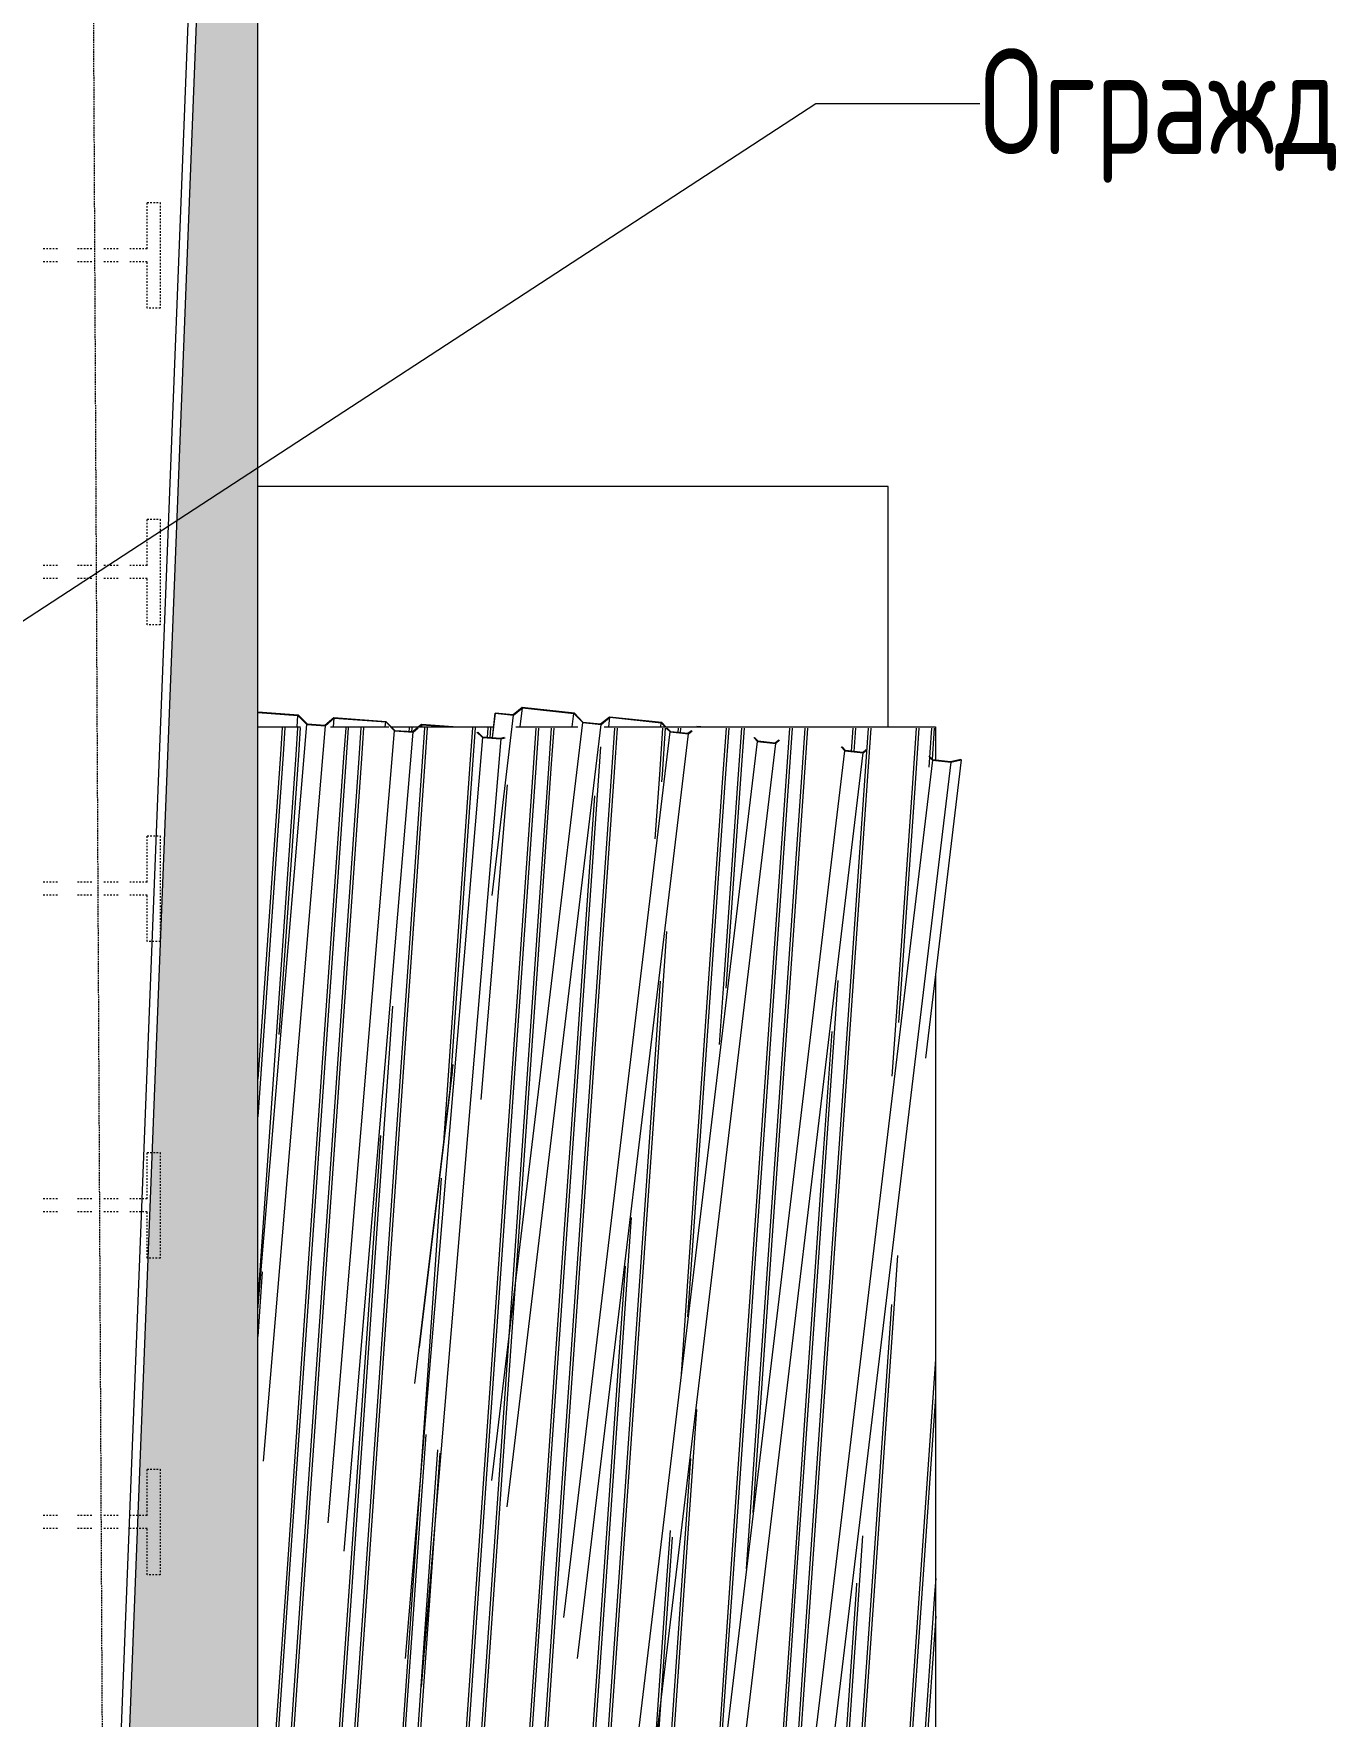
# Model space of a CAD drawing. Header units: millimetres. Extents: x -10178924 to 11692288, y -947381 to 58396.
# Drawn here: x 3313 to 5775, y -526882 to -523694 of the extents above; entities that cross this region are included whole.
import ezdxf

# ---------------------------------------------------------------- set-up
doc = ezdxf.new("R2010")
doc.units = ezdxf.units.MM
doc.linetypes.add('ADSK_Скрыто', pattern=[6, 3, -3])
doc.linetypes.add('ADSK_Штриховая_ш3 п1_5', pattern=[4.5, 3, -1.5])
for name, color, linetype, lineweight in [('Аннотация', 7, 'Continuous', 18), ('Антураж', 7, 'Continuous', 18), ('Крыша', 7, 'Continuous', 9), ('Крыша штриховка', 7, 'Continuous', 9), ('Обобщенные модели', 7, 'Continuous', 18), ('Перекрытие', 7, 'Continuous', 18), ('Узлы', 7, 'Continuous', 18)]:
    doc.layers.add(name, color=color, linetype=linetype, lineweight=lineweight)
doc.layers.add('Линии', color=7, linetype='Continuous', lineweight=9, true_color=0x00a600)
doc.styles.add('GOST Common_3', font='GOST_Common.ttf', dxfattribs={"width": 0.8, "height": 350})

# ---------------------------------------------------------------- blocks, each defined once
blk = doc.blocks.new('Антураж 9 - Антураж 9-5661486-План кровли АР')
at = {"layer": 'Антураж'}
blk.add_line((3404.1, 35708.5), (3687.1, 42934.3), dxfattribs=at)
blk = doc.blocks.new('FP_100-План кровли АР')
at = {"layer": 'Крыша штриховка'}
for p, q in [((3783.7, 39514.3), (3780.2, 39465)), ((3788.7, 39514.3), (3785.2, 39464.7)), ((3812.7, 39514.3), (3809.1, 39463.4)), ((3817.7, 39514.3), (3814.1, 39463.1)), ((3903.8, 39514.3), (3899.9, 39458.5)), ((3903.8, 39514.3), (3899.9, 39458.5)), ((3908.8, 39514.3), (3904.9, 39458.2)), ((3932.8, 39514.3), (3928.8, 39456.9)), ((3937.8, 39514.3), (3933.8, 39456.7)), ((4023.9, 39514.3), (4023.4, 39507.2)), ((4028.9, 39514.3), (4028.4, 39506.9)), ((4052.9, 39514.3), (4048.5, 39450.5)), ((4058, 39514.3), (4053.5, 39450.2)), ((4144, 39514.3), (4139.3, 39445.6)), ((4149, 39514.3), (4144.2, 39445.3)), ((4173.1, 39514.3), (4171.8, 39496)), ((4178.1, 39514.3), (4176.8, 39495.6)), ((4264.2, 39514.2), (4258.9, 39439.1)), ((4264.2, 39514.2), (4258.9, 39439.1)), ((4269.2, 39514.2), (4263.9, 39438.8)), ((4293.2, 39514.2), (4287.9, 39437.6)), ((4298.2, 39514.2), (4292.8, 39437.3)), ((4413.3, 39514.2), (4407.5, 39431.1)), ((4418.3, 39514.2), (4412.5, 39430.8)), ((4504.4, 39514.2), (4498.3, 39426.2)), ((4509.4, 39514.2), (4503.3, 39425.9)), ((4533.5, 39514.2), (4532.9, 39505.5)), ((4538.5, 39514.2), (4537.8, 39505.1)), ((4624.6, 39514.2), (4618, 39419.7)), ((4624.6, 39514.2), (4618, 39419.7)), ((4629.6, 39514.2), (4623, 39419.5)), ((4653.6, 39514.2), (4646.9, 39418.2)), ((4658.6, 39514.2), (4651.9, 39417.9)), ((4744.7, 39514.2), (4737.7, 39413.3)), ((4749.7, 39514.2), (4742.6, 39413)), ((4773.7, 39514.2), (4766.6, 39411.7)), ((4778.7, 39514.2), (4771.6, 39411.4)), ((4864.8, 39514.2), (4861.8, 39470.4)), ((4869.8, 39514.2), (4866.7, 39469.9)), ((4893.9, 39514.2), (4886.3, 39405.2)), ((4898.9, 39514.2), (4891.2, 39405)), ((4985, 39514.2), (4977, 39400.3)), ((4985, 39514.2), (4977, 39400.3)), ((4990, 39514.2), (4982, 39400.1)), ((5014, 39514.2), (5008.8, 39440.2)), ((5019, 39514.2), (5014.9, 39455.4)), ((4386.8, 39478.8), (4383.6, 39432.4)), ((3780.2, 39465), (3753.7, 39085.1)), ((3785.2, 39464.7), (3758.7, 39084.9)), ((3780.2, 39465), (3780.2, 39465)), ((3809.1, 39463.4), (3782.6, 39083.6)), ((3785.2, 39464.7), (3785.2, 39464.7)), ((3814.1, 39463.1), (3787.6, 39083.3)), ((3809.1, 39463.4), (3809.1, 39463.4)), ((3814.1, 39463.1), (3814.1, 39463.1)), ((3899.9, 39458.5), (3873.4, 39078.7)), ((3899.9, 39458.5), (3873.4, 39078.7)), ((3904.9, 39458.2), (3878.4, 39078.4)), ((3899.9, 39458.5), (3899.9, 39458.5)), ((3899.9, 39458.5), (3899.9, 39458.5)), ((3928.8, 39456.9), (3902.3, 39077.1)), ((3904.9, 39458.2), (3904.9, 39458.2)), ((3933.8, 39456.7), (3907.3, 39076.8)), ((3928.8, 39456.9), (3928.8, 39456.9)), ((3933.8, 39456.7), (3933.8, 39456.7)), ((4048.5, 39450.5), (4022, 39070.7)), ((4053.5, 39450.2), (4027, 39070.4)), ((4048.5, 39450.5), (4048.5, 39450.5)), ((4053.5, 39450.2), (4053.5, 39450.2)), ((4139.3, 39445.6), (4112.8, 39065.8)), ((4144.2, 39445.3), (4117.8, 39065.5)), ((4139.3, 39445.6), (4139.3, 39445.6)), ((4144.2, 39445.3), (4144.2, 39445.3)), ((4258.9, 39439.1), (4232.4, 39059.3)), ((4258.9, 39439.1), (4232.4, 39059.3)), ((4263.9, 39438.8), (4237.4, 39059)), ((4258.9, 39439.1), (4258.9, 39439.1)), ((4258.9, 39439.1), (4258.9, 39439.1)), ((4287.9, 39437.6), (4261.4, 39057.7)), ((4263.9, 39438.8), (4263.9, 39438.8)), ((4292.8, 39437.3), (4266.4, 39057.5)), ((4287.9, 39437.6), (4287.9, 39437.6)), ((4292.8, 39437.3), (4292.8, 39437.3)), ((4383.6, 39432.4), (4357.1, 39052.6)), ((4407.5, 39431.1), (4381, 39051.3)), ((4383.6, 39432.4), (4383.6, 39432.4)), ((4412.5, 39430.8), (4386, 39051)), ((4407.5, 39431.1), (4407.5, 39431.1)), ((4412.5, 39430.8), (4412.5, 39430.8)), ((4498.3, 39426.2), (4489.8, 39304.4)), ((4498.3, 39426.2), (4498.3, 39426.2)), ((4503.3, 39425.9), (4502.3, 39412.2)), ((4503.3, 39425.9), (4503.3, 39425.9)), ((4618, 39419.7), (4591.5, 39039.9)), ((4618, 39419.7), (4591.5, 39039.9)), ((4623, 39419.5), (4596.5, 39039.6)), ((4618, 39419.7), (4618, 39419.7)), ((4618, 39419.7), (4618, 39419.7)), ((4646.9, 39418.2), (4620.4, 39038.3)), ((4623, 39419.5), (4623, 39419.5)), ((4651.9, 39417.9), (4625.4, 39038.1)), ((4646.9, 39418.2), (4646.9, 39418.2)), ((4651.9, 39417.9), (4651.9, 39417.9)), ((4737.7, 39413.3), (4711.2, 39033.4)), ((4742.6, 39413), (4716.2, 39033.2)), ((4737.7, 39413.3), (4737.7, 39413.3)), ((4766.6, 39411.7), (4740.1, 39031.9)), ((4742.6, 39413), (4742.6, 39413)), ((4771.6, 39411.4), (4745.1, 39031.6)), ((4766.6, 39411.7), (4766.6, 39411.7)), ((4771.6, 39411.4), (4771.6, 39411.4)), ((4375.3, 39385.8), (4352.1, 39052.8)), ((4886.3, 39405.2), (4859.8, 39025.4)), ((4891.2, 39405), (4864.8, 39025.2)), ((4886.3, 39405.2), (4886.3, 39405.2)), ((4891.2, 39405), (4891.2, 39405)), ((4977, 39400.3), (4950.5, 39020.5)), ((4977, 39400.3), (4950.5, 39020.5)), ((4982, 39400.1), (4955.5, 39020.3)), ((4977, 39400.3), (4977, 39400.3)), ((4977, 39400.3), (4977, 39400.3)), ((4982, 39400.1), (4982, 39400.1)), ((4511.6, 39128.5), (4505.7, 39044.5)), ((3753.7, 39085.1), (3737.3, 38849)), ((3758.7, 39084.9), (3737.3, 38777.3)), ((3753.7, 39085.1), (3753.7, 39085.1)), ((3782.6, 39083.6), (3756.2, 38703.8)), ((3758.7, 39084.9), (3758.7, 39084.9)), ((3787.6, 39083.3), (3777.2, 38933.7)), ((3782.6, 39083.6), (3782.6, 39083.6)), ((3787.6, 39083.3), (3787.6, 39083.3)), ((3873.4, 39078.7), (3846.9, 38698.9)), ((3873.4, 39078.7), (3846.9, 38698.9)), ((3878.4, 39078.4), (3851.9, 38698.6)), ((3873.4, 39078.7), (3873.4, 39078.7)), ((3873.4, 39078.7), (3873.4, 39078.7)), ((3902.3, 39077.1), (3875.8, 38697.3)), ((3878.4, 39078.4), (3878.4, 39078.4)), ((3907.3, 39076.8), (3880.8, 38697)), ((3902.3, 39077.1), (3902.3, 39077.1)), ((3907.3, 39076.8), (3907.3, 39076.8)), ((4022, 39070.7), (3995.5, 38690.8)), ((4027, 39070.4), (4000.5, 38690.6)), ((4022, 39070.7), (4022, 39070.7)), ((4027, 39070.4), (4027, 39070.4)), ((4112.8, 39065.8), (4088.6, 38719.6)), ((4117.8, 39065.5), (4100.7, 38821.4)), ((4112.8, 39065.8), (4112.8, 39065.8)), ((4117.8, 39065.5), (4117.8, 39065.5)), ((4232.4, 39059.3), (4206, 38679.5)), ((4232.4, 39059.3), (4206, 38679.5)), ((4237.4, 39059), (4210.9, 38679.2)), ((4232.4, 39059.3), (4232.4, 39059.3)), ((4232.4, 39059.3), (4232.4, 39059.3)), ((4261.4, 39057.7), (4234.9, 38677.9)), ((4237.4, 39059), (4237.4, 39059)), ((4266.4, 39057.5), (4239.9, 38677.6)), ((4261.4, 39057.7), (4261.4, 39057.7)), ((4266.4, 39057.5), (4266.4, 39057.5)), ((4352.1, 39052.8), (4325.6, 38673)), ((4357.1, 39052.6), (4330.6, 38672.7)), ((4352.1, 39052.8), (4352.1, 39052.8)), ((4381, 39051.3), (4354.6, 38671.4)), ((4357.1, 39052.6), (4357.1, 39052.6)), ((4386, 39051), (4359.5, 38671.2)), ((4381, 39051.3), (4381, 39051.3)), ((4386, 39051), (4386, 39051)), ((4500, 39034.5), (4474.2, 38665)), ((4505.7, 39044.5), (4479.2, 38664.7)), ((4505.7, 39044.5), (4505.7, 39044.5)), ((4591.5, 39039.9), (4565, 38660.1)), ((4591.5, 39039.9), (4565, 38660.1)), ((4596.5, 39039.6), (4570, 38659.8)), ((4591.5, 39039.9), (4591.5, 39039.9)), ((4591.5, 39039.9), (4591.5, 39039.9)), ((4596.5, 39039.6), (4596.5, 39039.6)), ((4620.4, 39038.3), (4611.8, 38914.5)), ((4620.4, 39038.3), (4620.4, 39038.3)), ((4625.4, 39038.1), (4624.2, 39021.1)), ((4625.4, 39038.1), (4625.4, 39038.1)), ((4711.2, 39033.4), (4684.7, 38653.6)), ((4716.2, 39033.2), (4689.7, 38653.4)), ((4711.2, 39033.4), (4711.2, 39033.4)), ((4740.1, 39031.9), (4713.6, 38652.1)), ((4716.2, 39033.2), (4716.2, 39033.2)), ((4745.1, 39031.6), (4718.6, 38651.8)), ((4740.1, 39031.9), (4740.1, 39031.9)), ((4745.1, 39031.6), (4745.1, 39031.6)), ((4835.8, 39026.7), (4809.3, 38646.9)), ((4859.8, 39025.4), (4833.3, 38645.6)), ((4836.5, 39035.9), (4835.8, 39026.7)), ((4835.8, 39026.7), (4835.8, 39026.7)), ((4864.8, 39025.2), (4838.3, 38645.3)), ((4859.8, 39025.4), (4859.8, 39025.4)), ((4864.8, 39025.2), (4864.8, 39025.2)), ((4950.5, 39020.5), (4938.9, 38854.5)), ((4950.5, 39020.5), (4938.9, 38854.5)), ((4950.5, 39020.5), (4950.5, 39020.5)), ((4950.5, 39020.5), (4950.5, 39020.5)), ((4955.5, 39020.3), (4951.1, 38956.3)), ((4955.5, 39020.3), (4955.5, 39020.3)), ((3992.2, 38987.5), (3971.6, 38692.1)), ((4824.7, 38939.1), (4804.4, 38647.2)), ((3970, 38741.9), (3966.6, 38692.4)), ((3756.2, 38703.8), (3737.3, 38432.8)), ((3756.2, 38703.8), (3756.2, 38703.8)), ((3846.9, 38698.9), (3820.4, 38319)), ((3846.9, 38698.9), (3820.4, 38319)), ((3851.9, 38698.6), (3825.4, 38318.8)), ((3846.9, 38698.9), (3846.9, 38698.9)), ((3846.9, 38698.9), (3846.9, 38698.9)), ((3875.8, 38697.3), (3849.3, 38317.5)), ((3851.9, 38698.6), (3851.9, 38698.6)), ((3880.8, 38697), (3854.3, 38317.2)), ((3875.8, 38697.3), (3875.8, 38697.3)), ((3880.8, 38697), (3880.8, 38697)), ((3966.6, 38692.4), (3940.1, 38312.6)), ((3971.6, 38692.1), (3945.1, 38312.3)), ((3966.6, 38692.4), (3966.6, 38692.4)), ((3995.5, 38690.8), (3969, 38311)), ((3971.6, 38692.1), (3971.6, 38692.1)), ((4000.5, 38690.6), (3974, 38310.7)), ((3995.5, 38690.8), (3995.5, 38690.8)), ((4000.5, 38690.6), (4000.5, 38690.6)), ((4206, 38679.5), (4179.5, 38299.6)), ((4206, 38679.5), (4179.5, 38299.6)), ((4210.9, 38679.2), (4184.5, 38299.4)), ((4206, 38679.5), (4206, 38679.5)), ((4206, 38679.5), (4206, 38679.5)), ((4234.9, 38677.9), (4208.4, 38298.1)), ((4210.9, 38679.2), (4210.9, 38679.2)), ((4239.9, 38677.6), (4213.4, 38297.8)), ((4234.9, 38677.9), (4234.9, 38677.9)), ((4239.9, 38677.6), (4239.9, 38677.6)), ((4084.6, 38661.3), (4059.8, 38306.1)), ((4325.6, 38673), (4299.1, 38293.2)), ((4330.6, 38672.7), (4304.1, 38292.9)), ((4325.6, 38673), (4325.6, 38673)), ((4354.6, 38671.4), (4328.1, 38291.6)), ((4330.6, 38672.7), (4330.6, 38672.7)), ((4359.5, 38671.2), (4333.1, 38291.4)), ((4354.6, 38671.4), (4354.6, 38671.4)), ((4359.5, 38671.2), (4359.5, 38671.2)), ((4474.2, 38665), (4447.7, 38285.2)), ((4479.2, 38664.7), (4452.7, 38284.9)), ((4474.2, 38665), (4474.2, 38665)), ((4479.2, 38664.7), (4479.2, 38664.7)), ((4565, 38660.1), (4539.2, 38290.2)), ((4565, 38660.1), (4539.2, 38290.2)), ((4570, 38659.8), (4551.8, 38398.6)), ((4565, 38660.1), (4565, 38660.1)), ((4565, 38660.1), (4565, 38660.1)), ((4570, 38659.8), (4570, 38659.8)), ((4684.7, 38653.6), (4658.2, 38273.8)), ((4689.7, 38653.4), (4663.2, 38273.5)), ((4684.7, 38653.6), (4684.7, 38653.6)), ((4713.6, 38652.1), (4687.1, 38272.2)), ((4689.7, 38653.4), (4689.7, 38653.4)), ((4718.6, 38651.8), (4692.1, 38272)), ((4713.6, 38652.1), (4713.6, 38652.1)), ((4718.6, 38651.8), (4718.6, 38651.8)), ((4804.4, 38647.2), (4777.9, 38267.3)), ((4809.3, 38646.9), (4782.9, 38267.1)), ((4804.4, 38647.2), (4804.4, 38647.2)), ((4833.3, 38645.6), (4806.8, 38265.8)), ((4809.3, 38646.9), (4809.3, 38646.9)), ((4838.3, 38645.3), (4811.8, 38265.5)), ((4833.3, 38645.6), (4833.3, 38645.6)), ((4838.3, 38645.3), (4838.3, 38645.3)), ((4444.8, 38587.1), (4423.8, 38286.5)), ((3745.8, 38484.1), (3737.3, 38361)), ((4433.3, 38494.6), (4418.8, 38286.7)), ((4949.3, 38514.9), (4931.5, 38259.1)), ((4937.8, 38421.8), (4926.5, 38259.3)), ((3820.4, 38319), (3793.9, 37939.2)), ((3820.4, 38319), (3793.9, 37939.2)), ((3825.4, 38318.8), (3798.9, 37938.9)), ((3820.4, 38319), (3820.4, 38319)), ((3820.4, 38319), (3820.4, 38319)), ((3849.3, 38317.5), (3822.9, 37937.6)), ((3825.4, 38318.8), (3825.4, 38318.8)), ((3854.3, 38317.2), (3827.8, 37937.4)), ((3849.3, 38317.5), (3849.3, 38317.5)), ((3854.3, 38317.2), (3854.3, 38317.2)), ((3940.1, 38312.6), (3913.6, 37932.7)), ((3945.1, 38312.3), (3918.6, 37932.5)), ((3940.1, 38312.6), (3940.1, 38312.6)), ((3969, 38311), (3942.5, 37931.2)), ((3945.1, 38312.3), (3945.1, 38312.3)), ((3974, 38310.7), (3947.5, 37930.9)), ((3969, 38311), (3969, 38311)), ((3974, 38310.7), (3974, 38310.7)), ((4059.8, 38306.1), (4033.3, 37926.3)), ((4059.8, 38306.1), (4059.8, 38306.1)), ((4179.5, 38299.6), (4153, 37919.8)), ((4179.5, 38299.6), (4153, 37919.8)), ((4184.5, 38299.4), (4158, 37919.6)), ((4179.5, 38299.6), (4179.5, 38299.6)), ((4179.5, 38299.6), (4179.5, 38299.6)), ((4208.4, 38298.1), (4181.9, 37918.3)), ((4184.5, 38299.4), (4184.5, 38299.4)), ((4213.4, 38297.8), (4186.9, 37918)), ((4208.4, 38298.1), (4208.4, 38298.1)), ((4213.4, 38297.8), (4213.4, 38297.8)), ((4299.1, 38293.2), (4272.7, 37913.4)), ((4304.1, 38292.9), (4277.6, 37913.1)), ((4299.1, 38293.2), (4299.1, 38293.2)), ((4304.1, 38292.9), (4304.1, 38292.9)), ((5021.7, 38318.5), (5017.2, 38254.4)), ((4328.1, 38291.6), (4301.6, 37911.8)), ((4333.1, 38291.4), (4306.6, 37911.5)), ((4328.1, 38291.6), (4328.1, 38291.6)), ((4333.1, 38291.4), (4333.1, 38291.4)), ((4418.8, 38286.7), (4392.3, 37906.9)), ((4423.8, 38286.5), (4397.3, 37906.6)), ((4418.8, 38286.7), (4418.8, 38286.7)), ((4447.7, 38285.2), (4421.3, 37905.3)), ((4423.8, 38286.5), (4423.8, 38286.5)), ((4452.7, 38284.9), (4426.2, 37905.1)), ((4447.7, 38285.2), (4447.7, 38285.2)), ((4452.7, 38284.9), (4452.7, 38284.9)), ((4658.2, 38273.8), (4631.7, 37894)), ((4663.2, 38273.5), (4636.7, 37893.7)), ((4658.2, 38273.8), (4658.2, 38273.8)), ((4687.1, 38272.2), (4662.6, 37920.8)), ((4663.2, 38273.5), (4663.2, 38273.5)), ((4692.1, 38272), (4675.1, 38027.9)), ((4687.1, 38272.2), (4687.1, 38272.2)), ((4692.1, 38272), (4692.1, 38272)), ((4777.9, 38267.3), (4751.4, 37887.5)), ((4782.9, 38267.1), (4756.4, 37887.3)), ((4777.9, 38267.3), (4777.9, 38267.3)), ((4806.8, 38265.8), (4780.3, 37886)), ((4782.9, 38267.1), (4782.9, 38267.1)), ((4811.8, 38265.5), (4785.3, 37885.7)), ((4806.8, 38265.8), (4806.8, 38265.8)), ((4811.8, 38265.5), (4811.8, 38265.5)), ((4926.5, 38259.3), (4900, 37879.5)), ((4931.5, 38259.1), (4905, 37879.2)), ((4926.5, 38259.3), (4926.5, 38259.3)), ((4931.5, 38259.1), (4931.5, 38259.1)), ((5017.2, 38254.4), (4990.7, 37874.6)), ((5021.7, 38246.9), (4995.7, 37874.3)), ((5017.2, 38254.4), (5017.2, 38254.4)), ((4568.6, 38223.3), (4545.9, 37898.6)), ((4055.7, 38175.7), (4038.3, 37926)), ((4077.7, 38146.5), (4062.2, 37924.7)), ((4082.3, 38140.2), (4067.2, 37924.5)), ((4557.1, 38130.1), (4540.9, 37898.9)), ((4518.5, 37993.6), (4512, 37900.4)), ((4518.5, 37993.6), (4512, 37900.4)), ((4522.7, 37981.3), (4517, 37900.2)), ((4883.2, 37983.8), (4876, 37880.8)), ((3793.9, 37939.2), (3767.4, 37559.4)), ((3793.9, 37939.2), (3767.4, 37559.4)), ((3798.9, 37938.9), (3772.4, 37559.1)), ((3793.9, 37939.2), (3793.9, 37939.2)), ((3793.9, 37939.2), (3793.9, 37939.2)), ((3822.9, 37937.6), (3796.4, 37557.8)), ((3798.9, 37938.9), (3798.9, 37938.9)), ((3827.8, 37937.4), (3801.4, 37557.6)), ((3822.9, 37937.6), (3822.9, 37937.6)), ((3827.8, 37937.4), (3827.8, 37937.4)), ((3913.6, 37932.7), (3887.1, 37552.9)), ((3918.6, 37932.5), (3892.1, 37552.7)), ((3913.6, 37932.7), (3913.6, 37932.7)), ((3942.5, 37931.2), (3916, 37551.4)), ((3918.6, 37932.5), (3918.6, 37932.5)), ((3947.5, 37930.9), (3921, 37551.1)), ((3942.5, 37931.2), (3942.5, 37931.2)), ((3947.5, 37930.9), (3947.5, 37930.9)), ((4033.3, 37926.3), (4006.8, 37546.5)), ((4038.3, 37926), (4011.8, 37546.2)), ((4033.3, 37926.3), (4033.3, 37926.3)), ((4062.2, 37924.7), (4035.7, 37544.9)), ((4038.3, 37926), (4038.3, 37926)), ((4067.2, 37924.5), (4040.7, 37544.6)), ((4062.2, 37924.7), (4062.2, 37924.7)), ((4067.2, 37924.5), (4067.2, 37924.5)), ((4153, 37919.8), (4126.5, 37540)), ((4153, 37919.8), (4126.5, 37540)), ((4158, 37919.6), (4131.5, 37539.7)), ((4153, 37919.8), (4153, 37919.8)), ((4153, 37919.8), (4153, 37919.8)), ((4181.9, 37918.3), (4155.4, 37538.4)), ((4158, 37919.6), (4158, 37919.6)), ((4186.9, 37918), (4160.4, 37538.2)), ((4181.9, 37918.3), (4181.9, 37918.3)), ((4186.9, 37918), (4186.9, 37918)), ((4272.7, 37913.4), (4246.2, 37533.5)), ((4277.6, 37913.1), (4251.2, 37533.3)), ((4272.7, 37913.4), (4272.7, 37913.4)), ((4301.6, 37911.8), (4275.1, 37532)), ((4277.6, 37913.1), (4277.6, 37913.1)), ((4306.6, 37911.5), (4280.1, 37531.7)), ((4301.6, 37911.8), (4301.6, 37911.8)), ((4306.6, 37911.5), (4306.6, 37911.5)), ((4392.3, 37906.9), (4365.8, 37527.1)), ((4397.3, 37906.6), (4370.8, 37526.8)), ((4392.3, 37906.9), (4392.3, 37906.9)), ((4421.3, 37905.3), (4394.8, 37525.5)), ((4397.3, 37906.6), (4397.3, 37906.6)), ((4426.2, 37905.1), (4399.8, 37525.3)), ((4421.3, 37905.3), (4421.3, 37905.3)), ((4426.2, 37905.1), (4426.2, 37905.1)), ((4512, 37900.4), (4485.5, 37520.6)), ((4512, 37900.4), (4485.5, 37520.6)), ((4517, 37900.2), (4490.5, 37520.4)), ((4512, 37900.4), (4512, 37900.4)), ((4512, 37900.4), (4512, 37900.4)), ((4540.9, 37898.9), (4514.4, 37519.1)), ((4517, 37900.2), (4517, 37900.2)), ((4545.9, 37898.6), (4519.4, 37518.8)), ((4540.9, 37898.9), (4540.9, 37898.9)), ((4545.9, 37898.6), (4545.9, 37898.6)), ((4631.7, 37894), (4605.2, 37514.2)), ((4636.7, 37893.7), (4610.2, 37513.9)), ((4631.7, 37894), (4631.7, 37894)), ((4636.7, 37893.7), (4636.7, 37893.7)), ((4751.4, 37887.5), (4724.9, 37507.7)), ((4756.4, 37887.3), (4729.9, 37507.4)), ((4751.4, 37887.5), (4751.4, 37887.5)), ((4780.3, 37886), (4753.8, 37506.1)), ((4756.4, 37887.3), (4756.4, 37887.3)), ((4785.3, 37885.7), (4758.8, 37505.9)), ((4780.3, 37886), (4780.3, 37886)), ((4785.3, 37885.7), (4785.3, 37885.7)), ((4871.1, 37881.1), (4844.6, 37501.2)), ((4871.1, 37881.1), (4844.6, 37501.2)), ((4876, 37880.8), (4849.6, 37501)), ((4872, 37893.9), (4871.1, 37881.1)), ((4872, 37893.9), (4871.1, 37881.1)), ((4871.1, 37881.1), (4871.1, 37881.1)), ((4871.1, 37881.1), (4871.1, 37881.1)), ((4900, 37879.5), (4873.5, 37499.7)), ((4876, 37880.8), (4876, 37880.8)), ((4905, 37879.2), (4878.5, 37499.4)), ((4900, 37879.5), (4900, 37879.5)), ((4905, 37879.2), (4905, 37879.2)), ((5021.8, 37903), (5019.7, 37873)), ((4990.7, 37874.6), (4964.2, 37494.8)), ((4995.7, 37874.3), (4969.2, 37494.5)), ((4990.7, 37874.6), (4990.7, 37874.6)), ((5019.7, 37873), (4993.2, 37493.2)), ((4995.7, 37874.3), (4995.7, 37874.3)), ((5019.7, 37873), (5019.7, 37873)), ((5021.8, 37831.4), (4998.2, 37492.9))]:
    blk.add_line(p, q, dxfattribs=at)
blk = doc.blocks.new('Roof Cladding - 833x50mm-6962877-План кровли АР')
at = {"layer": 'Обобщенные модели'}
for p, q in [((4181.1, 39196.7), (4222.1, 39538.5)), ((4187.3, 39542.7), (4181.6, 39495.4)), ((4181.7, 39495.4), (4187.3, 39542.2)), ((4187.3, 39542.7), (4187.3, 39542.2)), ((4221, 39539.1), (4187.3, 39542.7)), ((4187.3, 39542.2), (4222.1, 39538.5)), ((4237.9, 39552.9), (4221, 39539.1)), ((4222.1, 39538.5), (4238.9, 39552.3)), ((4234.7, 39516.6), (4238.9, 39552.3)), ((4337.1, 39542.3), (4237.9, 39552.9)), ((4238.9, 39552.3), (4336, 39541.9)), ((4333, 39516.6), (4336, 39541.9)), ((4336, 39541.9), (4353, 39524.5)), ((4354, 39524.8), (4337.1, 39542.3)), ((4180.7, 38088.6), (4353, 39524.5)), ((4209.9, 38038.6), (4387.7, 39520.8)), ((4317.3, 37828.8), (4518.6, 39506.7)), ((4353, 39524.5), (4387.7, 39520.8)), ((4386.7, 39521.3), (4354, 39524.8)), ((4403.5, 39535.1), (4386.7, 39521.3)), ((4387.7, 39520.8), (4404.6, 39534.5)), ((4402.4, 39516.6), (4404.6, 39534.5)), ((4502.7, 39524.5), (4403.5, 39535.1)), ((4404.6, 39534.5), (4501.7, 39524.1)), ((4500.7, 39516.6), (4501.7, 39524.1)), ((4501.7, 39524.1), (4509, 39516.6)), ((4510.4, 39516.6), (4502.7, 39524.5)), ((4511.3, 39514.2), (4518.6, 39506.7)), ((4519.6, 39507.1), (4512.8, 39514.1)), ((4518.6, 39506.7), (4553.4, 39503)), ((4552.3, 39503.6), (4519.6, 39507.1)), ((4559, 39509.1), (4552.3, 39503.6)), ((4553.4, 39503), (4560.6, 39508.9)), ((4576.6, 39516.6), (4569.2, 39517.4)), ((4570.2, 39516.8), (4572.1, 39516.6)), ((4343.2, 37751), (4553.4, 39503)), ((4440.1, 37454.1), (4684.2, 39489)), ((4463.4, 37354.7), (4719, 39485.2)), ((4677, 39496.3), (4684.2, 39489)), ((4685.3, 39489.3), (4678.6, 39496.2)), ((4684.2, 39489), (4719, 39485.2)), ((4717.9, 39485.8), (4685.3, 39489.3)), ((4724.5, 39491.2), (4717.9, 39485.8)), ((4719, 39485.2), (4726.1, 39491)), ((4842.8, 39478.5), (4849.9, 39471.2)), ((4850.9, 39471.6), (4844.4, 39478.3)), ((4883.6, 39468.1), (4850.9, 39471.6)), ((4890.1, 39473.4), (4883.6, 39468.1)), ((4884.6, 39467.5), (4891.6, 39473.2)), ((4551, 36980.6), (4849.9, 39471.2)), ((4571, 36853.4), (4884.6, 39467.5)), ((5015.5, 39453.4), (4641.6, 36337.1)), ((5050.3, 39449.7), (4660.4, 36199.9)), ((4849.9, 39471.2), (4884.6, 39467.5)), ((5070.1, 39454), (5002.3, 38888.5)), ((5008.6, 39460.6), (5015.5, 39453.4)), ((5016.6, 39453.8), (5010.1, 39460.4)), ((5015.5, 39453.4), (5050.3, 39449.7)), ((5049.7, 39450.2), (5016.6, 39453.8)), ((5069.1, 39454.4), (5049.7, 39450.2)), ((5050.3, 39449.7), (5070.1, 39454)), ((5070.1, 39454), (5069.1, 39454.4)), ((4035, 38272.4), (4107.5, 38877)), ((4105.7, 38862.8), (4043, 38340.3))]:
    blk.add_line(p, q, dxfattribs=at)
blk = doc.blocks.new('Roof Cladding - 333x50mm-6962649-План кровли АР')
at = {"layer": 'Обобщенные модели'}
for p, q in [((3814.5, 39538.5), (3737.3, 39544.3)), ((3737.3, 39543.8), (3813.4, 39538.1)), ((3811.6, 39516.6), (3813.4, 39538.1)), ((3813.4, 39538.1), (3830.4, 39521.2)), ((3831.5, 39521.7), (3814.5, 39538.5)), ((3737.3, 38411.9), (3830.4, 39521.2)), ((3748.3, 38124.8), (3865.3, 39518.6)), ((3830.4, 39521.2), (3865.3, 39518.6)), ((3864.3, 39519.2), (3831.5, 39521.7)), ((3881.2, 39533.5), (3864.3, 39519.2)), ((3865.3, 39518.6), (3882.2, 39533)), ((3870.6, 38008.2), (3996.6, 39508.8)), ((3880.8, 39516.6), (3882.2, 39533)), ((3980.7, 39526.1), (3881.2, 39533.5)), ((3882.2, 39533), (3979.6, 39525.7)), ((3901.2, 37954.3), (4031.5, 39506.2)), ((3978.8, 39516.6), (3979.6, 39525.7)), ((3979.6, 39525.7), (3996.6, 39508.8)), ((3997.7, 39509.2), (3980.7, 39526.1)), ((3996.6, 39508.8), (4031.5, 39506.2)), ((4030.4, 39506.7), (3997.7, 39509.2)), ((4039.6, 39514.5), (4030.4, 39506.7)), ((4031.5, 39506.2), (4041.2, 39514.4)), ((4047.3, 39521.1), (4042, 39516.6)), ((4043.8, 39516.6), (4048.4, 39520.5)), ((4107.2, 39516.6), (4047.3, 39521.1)), ((4048.1, 39516.6), (4048.4, 39520.5)), ((4048.4, 39520.5), (4100.8, 39516.6)), ((4152.6, 39506.4), (4162.8, 39496.3)), ((4163.8, 39496.7), (4154.2, 39506.3)), ((4162.8, 39496.3), (4016.2, 37751.4)), ((4197.7, 39493.7), (4046.8, 37697.5)), ((4162.8, 39496.3), (4197.7, 39493.7)), ((4197, 39494.2), (4163.8, 39496.7)), ((4204.1, 39496), (4197, 39494.2)), ((4197.7, 39493.7), (4206.2, 39495.8)), ((4209.9, 39406.7), (4159.8, 38810.2))]:
    blk.add_line(p, q, dxfattribs=at)
blk = doc.blocks.new('Кровля')
at = {"layer": 'Узлы', "true_color": 0xffffff}
h = blk.add_hatch(color=7, dxfattribs=at)
h.paths.add_polyline_path([(41826.4, -521.9), (49650.9, -521.9), (49650.9, 475.1), (49562.8, 474), (49503.2, -470.6), (45149.2, -323.1), (41142.1, -458.2), (41079.8, -77.1), (41079.8, -521.9), (41465, -521.9)])
h.paths.add_polyline_path([(-453.6, -388.9), (8078.1, -388.9), (8077.3, -26.3), (7973.5, -276.8), (3655.9, -146.8), (-674.6, -298.6), (-736.9, 259.3), (-736.9, -388.9)])
h.paths.add_polyline_path([(41079.8, 177.9), (41097.9, 182.8), (41188.3, 1719.8), (35856.5, 1526.9), (35850.1, 1488.2), (41079.8, 1488.2), (41079.8, 182)])
h.paths.add_polyline_path([(8078.1, 312.2), (8078.1, 1488.2), (12889.9, 1488.2), (12882.6, 1527), (8005.2, 1701.9), (8062.3, 316.3)])
h.paths.add_polyline_path([(-736.9, 502.7), (-468.8, 8048.7), (-6523.1, 7837.4), (-6529.6, 7798.6), (-736.9, 7798.6), (-736.9, 522.8)])
h.paths.add_polyline_path([(49650.9, 797.5), (49650.9, 7859.4), (55891.9, 7859.4), (55891.9, 8470.8), (55881.1, 8467.5), (55687, 7999.8), (49350.5, 8221), (49618.7, 803.5), (49632.8, 802.6), (49650.1, 797.7)])
h.paths.add_polyline_path([(16530.7, 1488.2), (35571.8, 1488.2), (35566.4, 1520.3), (29060, 1756.5), (29059.6, 1633.4), (19380, 1633.4), (19380, 1744.1), (13174.7, 1526.9), (13168.2, 1488.2), (15807.9, 1488.2)])
h.paths.add_polyline_path([(-7227.8, 7798.6), (-6807.9, 7798.6), (-6813, 7829.1), (-7122.5, 7899.2), (-6947.6, 14171.4), (-7182.5, 20168.5), (-7227.8, 20180.1), (-7227.8, 7899.2)])
h.paths.add_polyline_path([(55891.9, 8773.7), (55891.9, 16804.8), (55861.4, 16796.7), (55713, 12784.8), (55861.2, 8781.6), (55864.6, 8780.7)])
h.paths.add_polyline_path([(24355.3, 13320.2), (32597, 13639), (32606.4, 13678.1), (16107.8, 13678.1), (16117.8, 13638.2), (24355.3, 13320.2)])
h.paths.add_polyline_path([(10664.9, 13409.4), (15825, 13609.8), (15841.3, 13678.1), (11105, 13678.1), (11105, 21012.5), (10508.5, 21012), (10529.1, 20925.4), (10923.6, 20798), (10667.1, 13472.9)])
h.paths.add_polyline_path([(38181.7, 13414.1), (37897.5, 20847.2), (38471.4, 21009.5), (38481.1, 21051.3), (37706.7, 21051.3), (37706.7, 13678.1), (32878, 13678.1), (32887.7, 13637.6), (38174.9, 13414.4)])
h.paths.add_polyline_path([(55891.9, 17107.6), (55891.9, 32796.3), (55861.3, 32788.2), (55572.3, 24949.4), (55861.2, 17115.6), (55864.6, 17114.7)])
h.paths.add_polyline_path([(-7227.8, 20474.6), (-7182.8, 20486.1), (-6960.1, 26174.2), (-7182.6, 31854.5), (-7227.8, 31866), (-7227.8, 20478.7)])
h.paths.add_polyline_path([(45338.1, 20583.1), (45060.3, 27855.3), (45031.9, 27862.7), (45031.9, 21051.3), (38748.9, 21051.3), (38758.7, 21008.8), (45143.6, 20595.7)])
h.paths.add_polyline_path([(3392.9, 20705.4), (10228.7, 20955.9), (10241.6, 21012.5), (3737.3, 21012.5), (3737.3, 28192.7), (3693.8, 28181.5), (3395.2, 20761.3)])
h.paths.add_polyline_path([(45031.9, 28151.9), (45060.5, 28159.8), (45349.7, 35731.9), (45288.1, 37345), (45031.9, 37345), (45031.9, 28159.8)])
h.paths.add_polyline_path([(3737.3, 28469.4), (3737.3, 42947.5), (3702.4, 42938.6), (3419.3, 35707.7), (3702.4, 28478.4), (3736.8, 28469.6)])
h.paths.add_polyline_path([(-7227.8, 32160.5), (-7192.2, 32169.6), (-7003.4, 37563.7), (-7192, 42951.9), (-7227.8, 42961.1), (-7227.8, 32164.6)])
h.paths.add_polyline_path([(55891.9, 33099.2), (55891.9, 43246.9), (55860, 43238.6), (55675.4, 38159.5), (55861.2, 33107.2), (55864.6, 33106.3)])
h.paths.add_polyline_path([(45071.8, 38095), (45259.5, 38095), (45067.3, 43127.7), (45031.9, 43136.9), (45031.9, 38095), (45070, 38095)])
h.paths.add_polyline_path([(3737.3, 43224.3), (3737.3, 43716.6), (-7227.8, 43716.6), (-7227.8, 43255.6), (-7191.7, 43264.8), (-7067.6, 43609), (-1846.2, 43421.7), (3578, 43616.1), (3702.1, 43233.3), (3736.9, 43224.4)])
h.paths.add_polyline_path([(45031.9, 43426.1), (45104.3, 43444.9), (45207, 43781.1), (50463, 43599.1), (55714, 43781), (55835.6, 43550.7), (55891.9, 43536.1), (55891.9, 43898.8), (45031.9, 43898.8), (45031.9, 43440)])
at = {"layer": 'Аннотация', "lineweight": 9}
for p, q in [((3201.6, 39658.3), (4794.5, 40697.5)), ((4794.5, 40697.5), (5105.6, 40697.5))]:
    blk.add_line(p, q, dxfattribs=at)
at = {"layer": 'Крыша'}
for p, q in [((3737.3, 39516.6), (3818.5, 39516.6)), ((3874.9, 39516.6), (3985.8, 39516.6)), ((3990.2, 39516.6), (4184.2, 39516.6)), ((4226.1, 39516.6), (4343.7, 39516.6)), ((4393.8, 39516.6), (5021.5, 39516.6)), ((5021.5, 39516.6), (5021.5, 39453.2)), ((5021.5, 39049.1), (5021.5, 36026))]:
    blk.add_line(p, q, dxfattribs=at)
at = {"layer": 'Линии', "color": 7, "linetype": 'ADSK_Штриховая_ш3 п1_5'}
blk.add_line((3528.4, 20782.5), (3412.8, 43525.3), dxfattribs=at)
at = {"layer": 'Линии', "color": 7}
for p, q in [((3737.3, 28469.4), (3737.3, 42947.5)), ((3702.4, 42938.6), (3419.3, 35708.3))]:
    blk.add_line(p, q, dxfattribs=at)
at = {"layer": 'Линии', "color": 7, "linetype": 'ADSK_Скрыто'}
for p, q in [((3527.6, 40509.8), (3552.6, 40509.8)), ((3527.6, 40422.3), (3527.6, 40509.8)), ((3552.6, 40509.8), (3552.6, 40309.8)), ((3357.6, 40422.3), (3327.6, 40422.3)), ((3357.6, 40397.3), (3327.6, 40397.3)), ((3422.6, 40422.3), (3392.6, 40422.3)), ((3422.6, 40397.3), (3392.6, 40397.3)), ((3472.6, 40422.3), (3442.6, 40422.3)), ((3472.6, 40397.3), (3442.6, 40397.3)), ((3527.6, 40422.3), (3492.6, 40422.3)), ((3527.6, 40397.3), (3492.6, 40397.3)), ((3527.6, 40309.8), (3527.6, 40397.3)), ((3552.6, 40309.8), (3527.6, 40309.8)), ((3527.6, 39909.8), (3552.6, 39909.8)), ((3527.6, 39822.3), (3527.6, 39909.8)), ((3552.6, 39909.8), (3552.6, 39709.8)), ((3357.6, 39822.3), (3327.6, 39822.3)), ((3422.6, 39822.3), (3392.6, 39822.3)), ((3472.6, 39822.3), (3442.6, 39822.3)), ((3527.6, 39822.3), (3492.6, 39822.3)), ((3357.6, 39797.3), (3327.6, 39797.3)), ((3422.6, 39797.3), (3392.6, 39797.3)), ((3472.6, 39797.3), (3442.6, 39797.3)), ((3527.6, 39797.3), (3492.6, 39797.3)), ((3527.6, 39709.8), (3527.6, 39797.3)), ((3552.6, 39709.8), (3527.6, 39709.8)), ((3527.6, 39309.8), (3552.6, 39309.8)), ((3527.6, 39222.3), (3527.6, 39309.8)), ((3552.6, 39309.8), (3552.6, 39109.8)), ((3357.6, 39222.3), (3327.6, 39222.3)), ((3422.6, 39222.3), (3392.6, 39222.3)), ((3472.6, 39222.3), (3442.6, 39222.3)), ((3527.6, 39222.3), (3492.6, 39222.3)), ((3357.6, 39197.3), (3327.6, 39197.3)), ((3422.6, 39197.3), (3392.6, 39197.3)), ((3472.6, 39197.3), (3442.6, 39197.3)), ((3527.6, 39197.3), (3492.6, 39197.3)), ((3527.6, 39109.8), (3527.6, 39197.3)), ((3552.6, 39109.8), (3527.6, 39109.8)), ((3527.6, 38709.8), (3552.6, 38709.8)), ((3527.6, 38622.3), (3527.6, 38709.8)), ((3552.6, 38709.8), (3552.6, 38509.8)), ((3357.6, 38622.3), (3327.6, 38622.3)), ((3422.6, 38622.3), (3392.6, 38622.3)), ((3472.6, 38622.3), (3442.6, 38622.3)), ((3527.6, 38622.3), (3492.6, 38622.3)), ((3357.6, 38597.3), (3327.6, 38597.3)), ((3422.6, 38597.3), (3392.6, 38597.3)), ((3472.6, 38597.3), (3442.6, 38597.3)), ((3527.6, 38597.3), (3492.6, 38597.3)), ((3527.6, 38509.8), (3527.6, 38597.3)), ((3552.6, 38509.8), (3527.6, 38509.8)), ((3527.6, 38109.8), (3552.6, 38109.8)), ((3527.6, 38022.3), (3527.6, 38109.8)), ((3552.6, 38109.8), (3552.6, 37909.8)), ((3357.6, 38022.3), (3327.6, 38022.3)), ((3422.6, 38022.3), (3392.6, 38022.3)), ((3472.6, 38022.3), (3442.6, 38022.3)), ((3527.6, 38022.3), (3492.6, 38022.3)), ((3357.6, 37997.3), (3327.6, 37997.3)), ((3422.6, 37997.3), (3392.6, 37997.3)), ((3472.6, 37997.3), (3442.6, 37997.3)), ((3527.6, 37997.3), (3492.6, 37997.3)), ((3527.6, 37909.8), (3527.6, 37997.3)), ((3552.6, 37909.8), (3527.6, 37909.8))]:
    blk.add_line(p, q, dxfattribs=at)
at = {"layer": 'Перекрытие'}
for p, q in [((4931.5, 39971.6), (3737.3, 39971.6)), ((4931.5, 39516.6), (4931.5, 39971.6))]:
    blk.add_line(p, q, dxfattribs=at)
at = {"layer": 'Антураж'}
blk.add_blockref('Антураж 9 - Антураж 9-5661486-План кровли АР', (0, 0), dxfattribs=at)
at = {"layer": 'Крыша'}
blk.add_blockref('FP_100-План кровли АР', (0, 0), dxfattribs=at)
at = {"layer": 'Обобщенные модели'}
for name in ['Roof Cladding - 333x50mm-6962649-План кровли АР', 'Roof Cladding - 833x50mm-6962877-План кровли АР']:
    blk.add_blockref(name, (0, 0), dxfattribs=at)
at = {"layer": 'Аннотация', "lineweight": 9, "insert": (5105.6, 40801.6), "char_height": 200, "width": 3185.1, "attachment_point": 1, "line_spacing_factor": 1.022766, "style": 'GOST Common_3'}
blk.add_mtext('\\pxt1.8,3.6,5.4,7.2,9,10.8,12.6,14.4,16.2,18,19.8,21.6,23.4,25.2,27,28.8,30.6,32.4,34.2,36,37.8,39.6,41.4,43.2,45,46.8,48.6,50.4,52.2,54,55.8,57.6;{Ограждение со снегодержателем}', dxfattribs=at)

msp = doc.modelspace()

# ---------------------------------------------------------------- block references
msp.add_blockref('Кровля', (0, -564523.7))

doc.saveas('drawing.dxf')
